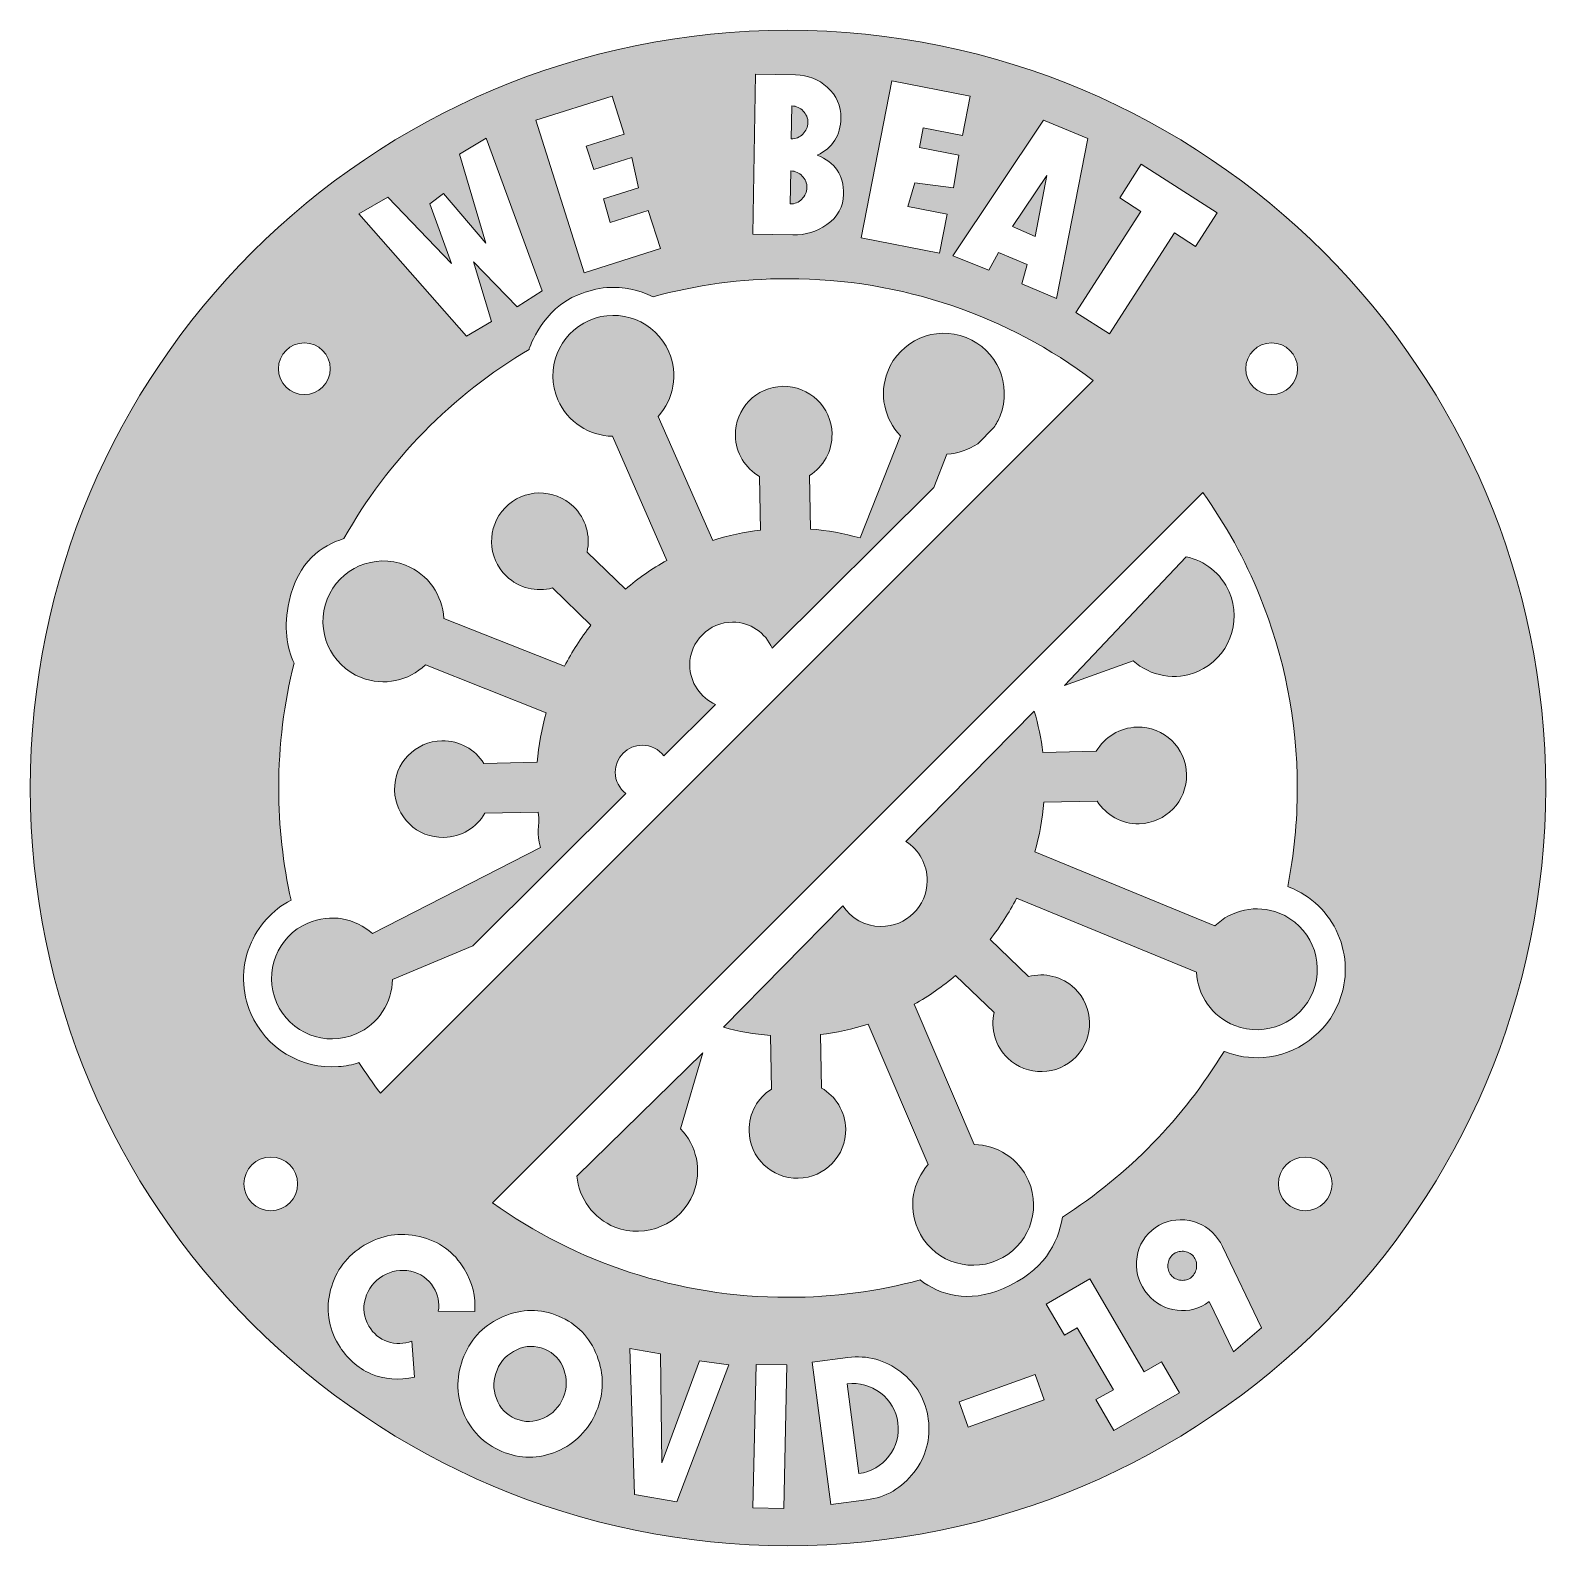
# Model space of a CAD drawing. Header units: inches. Extents: x 0 to 600, y -600 to 0.
import ezdxf

# ---------------------------------------------------------------- set-up
doc = ezdxf.new("R2010")
doc.units = ezdxf.units.IN
doc.header["$MEASUREMENT"] = 0
doc.layers.add('Layer 1', color=7, linetype='Continuous')

# ---------------------------------------------------------------- blocks, each defined once
blk = doc.blocks.new('block 2')
at = {"layer": 'Layer 1', "lineweight": 0}
for points in [[(328.94, -82.21), (359.98, -88.28), (363.02, -72.75), (347.5, -69.72), (350.21, -60.33), (365.54, -62.33), (367.58, -49.44), (352.05, -46.41), (353.57, -38.62), (369.1, -41.66), (372.13, -26.13), (341.08, -20.07), (328.94, -82.21)], [(200.18, -35.64), (219.33, -95.99), (249.48, -86.42), (244.7, -71.35), (229.62, -76.13), (226.89, -66.67), (240.87, -62.33), (238.21, -50.33), (223.13, -55.12), (220.04, -45.93), (235.11, -41.15), (230.33, -26.07), (200.18, -35.64)], [(401.18, -35.59), (365.3, -89.27), (379.54, -95), (383.38, -88), (394.75, -92.67), (392.54, -100.33), (406.29, -106.2), (418.76, -42.85), (401.18, -35.59)], [(130.14, -72.71), (172.73, -121.04), (182.54, -115.25), (175.53, -91.73), (192.79, -109.5), (202.67, -103.21), (180.48, -42.73), (169.87, -49), (180.33, -84.28), (163.54, -64.67), (158.21, -68.67), (166.74, -92.38), (141.54, -66), (130.14, -72.71)], [(431.33, -66.35), (439.65, -71.68), (414.03, -111.67), (427.34, -120.2), (452.97, -80.21), (461.33, -85.56), (469.86, -72.25), (439.87, -53.03), (431.33, -66.35)], [(455.02, -539.48), (447.85, -527.24), (441.07, -531.1), (419.53, -494.32), (402.26, -504.43), (409.43, -516.68), (414.46, -513.73), (428.82, -538.27), (421.84, -542.18), (429.01, -554.43), (455.02, -539.48)], [(276.61, -528.44), (264.99, -526.75), (250.04, -567.16), (249.49, -523.99), (237.37, -521.86), (239.18, -579.77), (256.01, -582.59), (276.61, -528.44)], [(299.58, -528.44), (287.33, -528.23), (286.13, -585.03), (298.38, -585.24), (299.58, -528.44)], [(401.43, -542.26), (397.85, -532.23), (367.74, -542.98), (371.33, -553.01), (401.43, -542.26)]]:
    blk.add_lwpolyline(points, dxfattribs=at)
for points, knots in [([(600, -300), (600, -465.69), (465.69, -600), (300, -600), (134.31, -600), (0, -465.69), (0, -300), (0, -134.31), (134.31, 0), (300, 0), (465.69, 0), (600, -134.31), (600, -300)], [0, 0, 0, 0, 1, 1, 1, 2, 2, 2, 3, 3, 3, 4, 4, 4, 4]), ([(286.14, -80.74), (286.14, -80.74), (301.95, -81), (301.95, -81), (306.9, -81.08), (311.38, -79.73), (315.38, -76.95), (319.73, -73.83), (321.94, -69.85), (322.02, -64.99), (322.14, -57.36), (318.66, -52.18), (311.56, -49.47), (317.7, -46.51), (320.82, -41.59), (320.94, -34.73), (321.01, -29.97), (319.22, -25.9), (315.56, -22.53), (312.06, -19.38), (307.86, -17.77), (302.98, -17.69), (302.98, -17.69), (287.16, -17.43), (287.16, -17.43), (287.16, -17.43), (286.14, -80.74), (286.14, -80.74)], [0, 0, 0, 0, 1, 1, 1, 2, 2, 2, 3, 3, 3, 4, 4, 4, 5, 5, 5, 6, 6, 6, 7, 7, 7, 8, 8, 8, 9, 9, 9, 9]), ([(87.35, -389.35), (93.27, -402.97), (107.19, -411.4), (122, -410.32), (124.77, -410.12), (127.49, -409.57), (130.13, -408.72), (132.81, -412.89), (135.64, -416.93), (138.6, -420.88), (138.6, -420.88), (420.89, -138.59), (420.89, -138.59), (387.21, -113.32), (345.35, -98.34), (300, -98.34), (281.49, -98.34), (263.57, -100.85), (246.55, -105.52), (241.03, -102.75), (234.76, -101.41), (228.32, -101.88), (224.39, -102.17), (220.61, -103.22), (216.92, -104.69), (202.81, -110.33), (197.72, -125.53), (197.47, -126.33), (166.94, -144.4), (141.58, -170.28), (124.16, -201.24), (115.39, -204.09), (106.11, -209.96), (102.44, -226.2), (100.24, -235.97), (101.48, -244.69), (104.45, -250.61), (100.47, -266.41), (98.34, -282.96), (98.34, -300), (98.34, -315.26), (100.05, -330.11), (103.26, -344.4), (95.79, -348.29), (90.03, -354.65), (86.9, -362.56), (83.47, -371.26), (83.63, -380.77), (87.35, -389.35)], [0, 0, 0, 0, 1, 1, 1, 2, 2, 2, 3, 3, 3, 4, 4, 4, 5, 5, 5, 6, 6, 6, 7, 7, 7, 8, 8, 8, 9, 9, 9, 10, 10, 10, 11, 11, 11, 12, 12, 12, 13, 13, 13, 14, 14, 14, 15, 15, 15, 16, 16, 16, 16]), ([(98.25, -134), (98.25, -139.66), (102.84, -144.25), (108.5, -144.25), (114.16, -144.25), (118.75, -139.66), (118.75, -134), (118.75, -128.34), (114.16, -123.75), (108.5, -123.75), (102.84, -123.75), (98.25, -128.34), (98.25, -134)], [0, 0, 0, 0, 1, 1, 1, 2, 2, 2, 3, 3, 3, 4, 4, 4, 4]), ([(481.25, -134), (481.25, -139.66), (485.84, -144.25), (491.5, -144.25), (497.16, -144.25), (501.75, -139.66), (501.75, -134), (501.75, -128.34), (497.16, -123.75), (491.5, -123.75), (485.84, -123.75), (481.25, -128.34), (481.25, -134)], [0, 0, 0, 0, 1, 1, 1, 2, 2, 2, 3, 3, 3, 4, 4, 4, 4]), ([(518.2, -384.63), (521.63, -375.93), (521.47, -366.42), (517.75, -357.85), (514.03, -349.27), (507.19, -342.66), (498.49, -339.23), (498.29, -339.15), (498.08, -339.08), (497.87, -339), (500.35, -326.38), (501.66, -313.35), (501.66, -300), (501.66, -273.14), (496.39, -247.52), (486.86, -224.09), (480.95, -209.54), (473.34, -195.72), (464.21, -182.94), (464.21, -182.94), (182.95, -464.2), (182.95, -464.2), (215.96, -487.77), (256.35, -501.66), (300, -501.66), (318.08, -501.66), (335.6, -499.26), (352.28, -494.8), (360.2, -500.74), (371.15, -504.18), (385.28, -498.15), (401.12, -491.4), (407.06, -480.4), (408.63, -469.93), (434.66, -453.25), (456.61, -430.75), (472.64, -404.27), (472.69, -404.29), (472.74, -404.32), (472.8, -404.34), (477.73, -406.28), (482.9, -407.08), (488.17, -406.7), (501.5, -405.72), (513.29, -397.06), (518.2, -384.63)], [0, 0, 0, 0, 1, 1, 1, 2, 2, 2, 3, 3, 3, 4, 4, 4, 5, 5, 5, 6, 6, 6, 7, 7, 7, 8, 8, 8, 9, 9, 9, 10, 10, 10, 11, 11, 11, 12, 12, 12, 13, 13, 13, 14, 14, 14, 15, 15, 15, 15]), ([(105.83, -456.75), (105.83, -450.88), (101.07, -446.13), (95.2, -446.13), (89.33, -446.13), (84.58, -450.88), (84.58, -456.75), (84.58, -462.62), (89.33, -467.38), (95.2, -467.38), (101.07, -467.38), (105.83, -462.62), (105.83, -456.75)], [0, 0, 0, 0, 1, 1, 1, 2, 2, 2, 3, 3, 3, 4, 4, 4, 4]), ([(515.42, -456.75), (515.42, -450.88), (510.67, -446.13), (504.8, -446.13), (498.93, -446.13), (494.17, -450.88), (494.17, -456.75), (494.17, -462.62), (498.93, -467.38), (504.8, -467.38), (510.67, -467.38), (515.42, -462.62), (515.42, -456.75)], [0, 0, 0, 0, 1, 1, 1, 2, 2, 2, 3, 3, 3, 4, 4, 4, 4]), ([(487.48, -513.74), (487.48, -513.74), (472.09, -481.54), (472.09, -481.54), (471.36, -480.05), (470.43, -478.64), (469.29, -477.31), (466.1, -473.58), (462.03, -471.49), (457.09, -471.04), (452.14, -470.6), (447.82, -471.97), (444.1, -475.14), (440.33, -478.37), (438.31, -482.47), (438.04, -487.45), (437.72, -492.37), (439.18, -496.72), (442.42, -500.52), (445.53, -504.14), (449.4, -506.23), (454.04, -506.79), (458.66, -507.33), (462.92, -506.19), (466.82, -503.36), (466.82, -503.36), (476.37, -523.23), (476.37, -523.23), (476.37, -523.23), (487.48, -513.74), (487.48, -513.74)], [0, 0, 0, 0, 1, 1, 1, 2, 2, 2, 3, 3, 3, 4, 4, 4, 5, 5, 5, 6, 6, 6, 7, 7, 7, 8, 8, 8, 9, 9, 9, 10, 10, 10, 10]), ([(161.55, -507.13), (161.55, -507.13), (175.97, -507.31), (175.97, -507.31), (176.47, -501.51), (175.09, -495.88), (171.82, -490.44), (167.75, -483.66), (161.83, -479.38), (154.06, -477.6), (146.34, -475.79), (139.07, -476.94), (132.24, -481.04), (125.39, -485.15), (120.95, -491.04), (118.91, -498.7), (116.9, -506.35), (117.93, -513.56), (122, -520.34), (125.26, -525.76), (129.53, -529.62), (134.82, -531.92), (140.11, -534.21), (145.89, -534.67), (152.16, -533.3), (152.16, -533.3), (151.07, -518.96), (151.07, -518.96), (147.84, -520.15), (144.65, -520.22), (141.49, -519.17), (138.32, -518.1), (135.85, -516.07), (134.06, -513.1), (131.99, -509.65), (131.52, -505.98), (132.65, -502.1), (133.8, -498.24), (136.1, -495.28), (139.55, -493.21), (142.97, -491.15), (146.66, -490.52), (150.6, -491.33), (154.56, -492.15), (157.58, -494.29), (159.65, -497.74), (161.43, -500.71), (162.07, -503.85), (161.55, -507.13)], [0, 0, 0, 0, 1, 1, 1, 2, 2, 2, 3, 3, 3, 4, 4, 4, 5, 5, 5, 6, 6, 6, 7, 7, 7, 8, 8, 8, 9, 9, 9, 10, 10, 10, 11, 11, 11, 12, 12, 12, 13, 13, 13, 14, 14, 14, 15, 15, 15, 16, 16, 16, 16]), ([(224.38, -524.84), (221.54, -517.42), (216.47, -512.18), (209.18, -509.12), (201.88, -506.06), (194.58, -506.11), (187.27, -509.27), (179.98, -512.38), (174.79, -517.6), (171.71, -524.95), (168.62, -532.31), (168.52, -539.69), (171.41, -547.07), (174.31, -554.43), (179.41, -559.63), (186.7, -562.69), (193.99, -565.75), (201.26, -565.74), (208.52, -562.64), (215.81, -559.53), (221, -554.3), (224.1, -546.93), (227.18, -539.58), (227.27, -532.22), (224.38, -524.84)], [0, 0, 0, 0, 1, 1, 1, 2, 2, 2, 3, 3, 3, 4, 4, 4, 5, 5, 5, 6, 6, 6, 7, 7, 7, 8, 8, 8, 8]), ([(355.55, -549.96), (354.53, -542.23), (350.9, -535.98), (344.64, -531.2), (338.42, -526.39), (331.42, -524.5), (323.66, -525.52), (323.66, -525.52), (309.59, -527.37), (309.59, -527.37), (309.59, -527.37), (316.99, -583.7), (316.99, -583.7), (316.99, -583.7), (331.07, -581.85), (331.07, -581.85), (338.82, -580.83), (345.09, -577.21), (349.87, -570.98), (354.67, -564.72), (356.57, -557.72), (355.55, -549.96)], [0, 0, 0, 0, 1, 1, 1, 2, 2, 2, 3, 3, 3, 4, 4, 4, 5, 5, 5, 6, 6, 6, 7, 7, 7, 7])]:
    blk.add_open_spline(points, degree=3, knots=knots, dxfattribs=at)

msp = doc.modelspace()

# ---------------------------------------------------------------- hatches: boundary and pattern name
at = {"layer": 'Layer 1', "true_color": 0xd52526}
h = msp.add_hatch(color=242, dxfattribs=at)
h.dxf.hatch_style = 2
edge = h.paths.add_edge_path()
edge.add_spline(control_points=[(303.4, -68.27), (302.6, -68.61), (301.77, -68.77), (300.91, -68.76), (300.91, -68.76), (301.12, -55.67), (301.12, -55.67), (301.99, -55.69), (302.81, -55.88), (303.6, -56.25), (304.38, -56.62), (305.06, -57.1), (305.64, -57.7), (306.22, -58.3), (306.68, -58.99), (307.02, -59.79), (307.37, -60.59), (307.53, -61.42), (307.52, -62.28), (307.5, -63.15), (307.31, -63.98), (306.94, -64.76), (306.57, -65.55), (306.09, -66.24), (305.49, -66.84), (304.89, -67.45), (304.2, -67.92), (303.4, -68.27)], knot_values=[0, 0, 0, 0, 1, 1, 1, 2, 2, 2, 3, 3, 3, 4, 4, 4, 5, 5, 5, 6, 6, 6, 7, 7, 7, 8, 8, 8, 9, 9, 9, 9], degree=3, periodic=1)
edge = h.paths.add_edge_path()
edge.add_spline(control_points=[(305.88, -41.1), (306.47, -40.5), (306.96, -39.8), (307.33, -39.02), (307.69, -38.23), (307.89, -37.41), (307.9, -36.54), (307.92, -35.67), (307.75, -34.84), (307.41, -34.04), (307.06, -33.25), (306.6, -32.55), (306.03, -31.95), (305.45, -31.36), (304.77, -30.87), (303.98, -30.5), (303.2, -30.13), (302.37, -29.94), (301.5, -29.93), (301.5, -29.93), (301.29, -43.01), (301.29, -43.01), (302.16, -43.03), (302.99, -42.86), (303.79, -42.52), (304.58, -42.18), (305.28, -41.7), (305.88, -41.1)], knot_values=[0, 0, 0, 0, 1, 1, 1, 2, 2, 2, 3, 3, 3, 4, 4, 4, 5, 5, 5, 6, 6, 6, 7, 7, 7, 8, 8, 8, 9, 9, 9, 9], degree=3, periodic=1)
h.paths.add_polyline_path([(402.43, -57.48), (388.87, -77.67), (397.87, -81.67)])
edge = h.paths.add_edge_path()
edge.add_spline(control_points=[(460.5, -485.38), (460, -484.79), (459.4, -484.34), (458.7, -484.01), (458, -483.68), (457.29, -483.49), (456.55, -483.43), (455.82, -483.38), (455.08, -483.46), (454.34, -483.67), (453.6, -483.89), (452.94, -484.25), (452.35, -484.75), (451.77, -485.25), (451.31, -485.85), (450.98, -486.54), (450.66, -487.24), (450.46, -487.96), (450.38, -488.71), (450.31, -489.46), (450.38, -490.21), (450.59, -490.95), (450.81, -491.69), (451.17, -492.35), (451.67, -492.94), (452.17, -493.52), (452.77, -493.98), (453.46, -494.3), (454.16, -494.63), (454.88, -494.83), (455.63, -494.91), (456.38, -494.98), (457.12, -494.92), (457.84, -494.72), (458.57, -494.52), (459.22, -494.17), (459.8, -493.67), (460.35, -493.19), (460.8, -492.6), (461.15, -491.89), (461.49, -491.18), (461.7, -490.44), (461.76, -489.67), (461.82, -488.9), (461.75, -488.15), (461.55, -487.39), (461.35, -486.64), (461, -485.97), (460.5, -485.38)], knot_values=[0, 0, 0, 0, 1, 1, 1, 2, 2, 2, 3, 3, 3, 4, 4, 4, 5, 5, 5, 6, 6, 6, 7, 7, 7, 8, 8, 8, 9, 9, 9, 10, 10, 10, 11, 11, 11, 12, 12, 12, 13, 13, 13, 14, 14, 14, 15, 15, 15, 16, 16, 16, 16], degree=3, periodic=1)
edge = h.paths.add_edge_path()
edge.add_spline(control_points=[(600, -300), (600, -465.69), (465.69, -600), (300, -600), (134.31, -600), (0, -465.69), (0, -300), (0, -134.31), (134.31, 0), (300, 0), (465.69, 0), (600, -134.31), (600, -300)], knot_values=[0, 0, 0, 0, 1, 1, 1, 2, 2, 2, 3, 3, 3, 4, 4, 4, 4], degree=3, periodic=1)
edge = h.paths.add_edge_path()
edge.add_spline(control_points=[(481.25, -134), (481.25, -139.66), (485.84, -144.25), (491.5, -144.25), (497.16, -144.25), (501.75, -139.66), (501.75, -134), (501.75, -128.34), (497.16, -123.75), (491.5, -123.75), (485.84, -123.75), (481.25, -128.34), (481.25, -134)], knot_values=[0, 0, 0, 0, 1, 1, 1, 2, 2, 2, 3, 3, 3, 4, 4, 4, 4], degree=3, periodic=1)
h.paths.add_polyline_path([(431.33, -66.35), (439.65, -71.68), (414.03, -111.67), (427.34, -120.2), (452.97, -80.21), (461.33, -85.56), (469.86, -72.25), (439.87, -53.03)])
h.paths.add_polyline_path([(401.18, -35.59), (365.3, -89.27), (379.54, -95), (383.38, -88), (394.75, -92.67), (392.54, -100.33), (406.29, -106.2), (418.76, -42.85)])
h.paths.add_polyline_path([(328.94, -82.21), (359.98, -88.28), (363.02, -72.75), (347.5, -69.72), (350.21, -60.33), (365.54, -62.33), (367.58, -49.44), (352.05, -46.41), (353.57, -38.62), (369.1, -41.66), (372.13, -26.13), (341.08, -20.07)])
edge = h.paths.add_edge_path()
edge.add_spline(control_points=[(286.14, -80.74), (286.14, -80.74), (301.95, -81), (301.95, -81), (306.9, -81.08), (311.38, -79.73), (315.38, -76.95), (319.73, -73.83), (321.94, -69.85), (322.02, -64.99), (322.14, -57.36), (318.66, -52.18), (311.56, -49.47), (317.7, -46.51), (320.82, -41.59), (320.94, -34.73), (321.01, -29.97), (319.22, -25.9), (315.56, -22.53), (312.06, -19.38), (307.86, -17.77), (302.98, -17.69), (302.98, -17.69), (287.16, -17.43), (287.16, -17.43), (287.16, -17.43), (286.14, -80.74), (286.14, -80.74)], knot_values=[0, 0, 0, 0, 1, 1, 1, 2, 2, 2, 3, 3, 3, 4, 4, 4, 5, 5, 5, 6, 6, 6, 7, 7, 7, 8, 8, 8, 9, 9, 9, 9], degree=3, periodic=1)
h.paths.add_polyline_path([(200.18, -35.64), (219.33, -95.99), (249.48, -86.42), (244.7, -71.35), (229.62, -76.13), (226.89, -66.67), (240.87, -62.33), (238.21, -50.33), (223.13, -55.12), (220.04, -45.93), (235.11, -41.15), (230.33, -26.07)])
h.paths.add_polyline_path([(130.14, -72.71), (172.73, -121.04), (182.54, -115.25), (175.53, -91.73), (192.79, -109.5), (202.67, -103.21), (180.48, -42.73), (169.87, -49), (180.33, -84.28), (163.54, -64.67), (158.21, -68.67), (166.74, -92.38), (141.54, -66)])
edge = h.paths.add_edge_path()
edge.add_spline(control_points=[(98.25, -134), (98.25, -139.66), (102.84, -144.25), (108.5, -144.25), (114.16, -144.25), (118.75, -139.66), (118.75, -134), (118.75, -128.34), (114.16, -123.75), (108.5, -123.75), (102.84, -123.75), (98.25, -128.34), (98.25, -134)], knot_values=[0, 0, 0, 0, 1, 1, 1, 2, 2, 2, 3, 3, 3, 4, 4, 4, 4], degree=3, periodic=1)
edge = h.paths.add_edge_path()
edge.add_spline(control_points=[(87.35, -389.35), (93.27, -402.97), (107.19, -411.4), (122, -410.32), (124.77, -410.12), (127.49, -409.57), (130.13, -408.72), (132.81, -412.89), (135.64, -416.93), (138.6, -420.88), (138.6, -420.88), (420.89, -138.59), (420.89, -138.59), (387.21, -113.32), (345.35, -98.34), (300, -98.34), (281.49, -98.34), (263.57, -100.85), (246.55, -105.52), (241.03, -102.75), (234.76, -101.41), (228.32, -101.88), (224.39, -102.17), (220.61, -103.22), (216.92, -104.69), (202.81, -110.33), (197.72, -125.53), (197.47, -126.33), (166.94, -144.4), (141.58, -170.28), (124.16, -201.24), (115.39, -204.09), (106.11, -209.96), (102.44, -226.2), (100.24, -235.97), (101.48, -244.69), (104.45, -250.61), (100.47, -266.41), (98.34, -282.96), (98.34, -300), (98.34, -315.26), (100.05, -330.11), (103.26, -344.4), (95.79, -348.29), (90.03, -354.65), (86.9, -362.56), (83.47, -371.26), (83.63, -380.77), (87.35, -389.35)], knot_values=[0, 0, 0, 0, 1, 1, 1, 2, 2, 2, 3, 3, 3, 4, 4, 4, 5, 5, 5, 6, 6, 6, 7, 7, 7, 8, 8, 8, 9, 9, 9, 10, 10, 10, 11, 11, 11, 12, 12, 12, 13, 13, 13, 14, 14, 14, 15, 15, 15, 16, 16, 16, 16], degree=3, periodic=1)
edge = h.paths.add_edge_path()
edge.add_spline(control_points=[(105.83, -456.75), (105.83, -450.88), (101.07, -446.13), (95.2, -446.13), (89.33, -446.13), (84.58, -450.88), (84.58, -456.75), (84.58, -462.62), (89.33, -467.38), (95.2, -467.38), (101.07, -467.38), (105.83, -462.62), (105.83, -456.75)], knot_values=[0, 0, 0, 0, 1, 1, 1, 2, 2, 2, 3, 3, 3, 4, 4, 4, 4], degree=3, periodic=1)
edge = h.paths.add_edge_path()
edge.add_spline(control_points=[(161.55, -507.13), (161.55, -507.13), (175.97, -507.31), (175.97, -507.31), (176.47, -501.51), (175.09, -495.88), (171.82, -490.44), (167.75, -483.66), (161.83, -479.38), (154.06, -477.6), (146.34, -475.79), (139.07, -476.94), (132.24, -481.04), (125.39, -485.15), (120.95, -491.04), (118.91, -498.7), (116.9, -506.35), (117.93, -513.56), (122, -520.34), (125.26, -525.76), (129.53, -529.62), (134.82, -531.92), (140.11, -534.21), (145.89, -534.67), (152.16, -533.3), (152.16, -533.3), (151.07, -518.96), (151.07, -518.96), (147.84, -520.15), (144.65, -520.22), (141.49, -519.17), (138.32, -518.1), (135.85, -516.07), (134.06, -513.1), (131.99, -509.65), (131.52, -505.98), (132.65, -502.1), (133.8, -498.24), (136.1, -495.28), (139.55, -493.21), (142.97, -491.15), (146.66, -490.52), (150.6, -491.33), (154.56, -492.15), (157.58, -494.29), (159.65, -497.74), (161.43, -500.71), (162.07, -503.85), (161.55, -507.13)], knot_values=[0, 0, 0, 0, 1, 1, 1, 2, 2, 2, 3, 3, 3, 4, 4, 4, 5, 5, 5, 6, 6, 6, 7, 7, 7, 8, 8, 8, 9, 9, 9, 10, 10, 10, 11, 11, 11, 12, 12, 12, 13, 13, 13, 14, 14, 14, 15, 15, 15, 16, 16, 16, 16], degree=3, periodic=1)
edge = h.paths.add_edge_path()
edge.add_spline(control_points=[(224.38, -524.84), (221.54, -517.42), (216.47, -512.18), (209.18, -509.12), (201.88, -506.06), (194.58, -506.11), (187.27, -509.27), (179.98, -512.38), (174.79, -517.6), (171.71, -524.95), (168.62, -532.31), (168.52, -539.69), (171.41, -547.07), (174.31, -554.43), (179.41, -559.63), (186.7, -562.69), (193.99, -565.75), (201.26, -565.74), (208.52, -562.64), (215.81, -559.53), (221, -554.3), (224.1, -546.93), (227.18, -539.58), (227.27, -532.22), (224.38, -524.84)], knot_values=[0, 0, 0, 0, 1, 1, 1, 2, 2, 2, 3, 3, 3, 4, 4, 4, 5, 5, 5, 6, 6, 6, 7, 7, 7, 8, 8, 8, 8], degree=3, periodic=1)
h.paths.add_polyline_path([(276.61, -528.44), (264.99, -526.75), (250.04, -567.16), (249.49, -523.99), (237.37, -521.86), (239.18, -579.77), (256.01, -582.59)])
h.paths.add_polyline_path([(299.58, -528.44), (287.33, -528.23), (286.13, -585.03), (298.38, -585.24)])
edge = h.paths.add_edge_path()
edge.add_spline(control_points=[(355.55, -549.96), (354.53, -542.23), (350.9, -535.98), (344.64, -531.2), (338.42, -526.39), (331.42, -524.5), (323.66, -525.52), (323.66, -525.52), (309.59, -527.37), (309.59, -527.37), (309.59, -527.37), (316.99, -583.7), (316.99, -583.7), (316.99, -583.7), (331.07, -581.85), (331.07, -581.85), (338.82, -580.83), (345.09, -577.21), (349.87, -570.98), (354.67, -564.72), (356.57, -557.72), (355.55, -549.96)], knot_values=[0, 0, 0, 0, 1, 1, 1, 2, 2, 2, 3, 3, 3, 4, 4, 4, 5, 5, 5, 6, 6, 6, 7, 7, 7, 7], degree=3, periodic=1)
h.paths.add_polyline_path([(401.43, -542.26), (397.85, -532.23), (367.74, -542.98), (371.33, -553.01)])
h.paths.add_polyline_path([(455.02, -539.48), (447.85, -527.24), (441.07, -531.1), (419.53, -494.32), (402.26, -504.43), (409.43, -516.68), (414.46, -513.73), (428.82, -538.27), (421.84, -542.18), (429.01, -554.43)])
edge = h.paths.add_edge_path()
edge.add_spline(control_points=[(487.48, -513.74), (487.48, -513.74), (472.09, -481.54), (472.09, -481.54), (471.36, -480.05), (470.43, -478.64), (469.29, -477.31), (466.1, -473.58), (462.03, -471.49), (457.09, -471.04), (452.14, -470.6), (447.82, -471.97), (444.1, -475.14), (440.33, -478.37), (438.31, -482.47), (438.04, -487.45), (437.72, -492.37), (439.18, -496.72), (442.42, -500.52), (445.53, -504.14), (449.4, -506.23), (454.04, -506.79), (458.66, -507.33), (462.92, -506.19), (466.82, -503.36), (466.82, -503.36), (476.37, -523.23), (476.37, -523.23), (476.37, -523.23), (487.48, -513.74), (487.48, -513.74)], knot_values=[0, 0, 0, 0, 1, 1, 1, 2, 2, 2, 3, 3, 3, 4, 4, 4, 5, 5, 5, 6, 6, 6, 7, 7, 7, 8, 8, 8, 9, 9, 9, 10, 10, 10, 10], degree=3, periodic=1)
edge = h.paths.add_edge_path()
edge.add_spline(control_points=[(515.42, -456.75), (515.42, -450.88), (510.67, -446.13), (504.8, -446.13), (498.93, -446.13), (494.17, -450.88), (494.17, -456.75), (494.17, -462.62), (498.93, -467.38), (504.8, -467.38), (510.67, -467.38), (515.42, -462.62), (515.42, -456.75)], knot_values=[0, 0, 0, 0, 1, 1, 1, 2, 2, 2, 3, 3, 3, 4, 4, 4, 4], degree=3, periodic=1)
edge = h.paths.add_edge_path()
edge.add_spline(control_points=[(518.2, -384.63), (521.63, -375.93), (521.47, -366.42), (517.75, -357.85), (514.03, -349.27), (507.19, -342.66), (498.49, -339.23), (498.29, -339.15), (498.08, -339.08), (497.87, -339), (500.35, -326.38), (501.66, -313.35), (501.66, -300), (501.66, -273.14), (496.39, -247.52), (486.86, -224.09), (480.95, -209.54), (473.34, -195.72), (464.21, -182.94), (464.21, -182.94), (182.95, -464.2), (182.95, -464.2), (215.96, -487.77), (256.35, -501.66), (300, -501.66), (318.08, -501.66), (335.6, -499.26), (352.28, -494.8), (360.2, -500.74), (371.15, -504.18), (385.28, -498.15), (401.12, -491.4), (407.06, -480.4), (408.63, -469.93), (434.66, -453.25), (456.61, -430.75), (472.64, -404.27), (472.69, -404.29), (472.74, -404.32), (472.8, -404.34), (477.73, -406.28), (482.9, -407.08), (488.17, -406.7), (501.5, -405.72), (513.29, -397.06), (518.2, -384.63)], knot_values=[0, 0, 0, 0, 1, 1, 1, 2, 2, 2, 3, 3, 3, 4, 4, 4, 5, 5, 5, 6, 6, 6, 7, 7, 7, 8, 8, 8, 9, 9, 9, 10, 10, 10, 11, 11, 11, 12, 12, 12, 13, 13, 13, 14, 14, 14, 15, 15, 15, 15], degree=3, periodic=1)
edge = h.paths.add_edge_path()
edge.add_spline(control_points=[(336.65, -539.54), (332.72, -536.53), (328.31, -535.33), (323.42, -535.93), (323.42, -535.93), (328.09, -571.47), (328.09, -571.47), (332.98, -570.79), (336.92, -568.49), (339.94, -564.56), (342.95, -560.68), (344.14, -556.27), (343.49, -551.34), (342.85, -546.45), (340.57, -542.52), (336.65, -539.54)], knot_values=[0, 0, 0, 0, 1, 1, 1, 2, 2, 2, 3, 3, 3, 4, 4, 4, 5, 5, 5, 5], degree=3, periodic=1)
edge = h.paths.add_edge_path()
edge.add_spline(control_points=[(203.69, -522.2), (200, -520.66), (196.32, -520.72), (192.64, -522.4), (188.96, -524.07), (186.34, -526.75), (184.8, -530.44), (183.23, -534.17), (183.14, -537.93), (184.54, -541.7), (185.92, -545.5), (188.46, -548.18), (192.14, -549.72), (195.8, -551.26), (199.47, -551.19), (203.15, -549.51), (206.82, -547.86), (209.44, -545.17), (211.01, -541.44), (212.55, -537.75), (212.63, -534.01), (211.25, -530.21), (209.87, -526.41), (207.34, -523.74), (203.69, -522.2)], knot_values=[0, 0, 0, 0, 1, 1, 1, 2, 2, 2, 3, 3, 3, 4, 4, 4, 5, 5, 5, 6, 6, 6, 7, 7, 7, 8, 8, 8, 8], degree=3, periodic=1)
at = {"layer": 'Layer 1', "true_color": 0x61c3b1}
h = msp.add_hatch(color=123, dxfattribs=at)
h.dxf.hatch_style = 2
edge = h.paths.add_edge_path()
edge.add_spline(control_points=[(474.69, -222.35), (479.95, -234.47), (474.39, -248.56), (462.27, -253.83), (453.38, -257.69), (443.44, -255.72), (436.69, -249.62), (436.69, -249.62), (409.45, -259.41), (409.45, -259.41), (409.45, -259.41), (457.66, -208.46), (457.66, -208.46), (464.98, -210.01), (471.48, -214.96), (474.69, -222.35)], knot_values=[0, 0, 0, 0, 1, 1, 1, 2, 2, 2, 3, 3, 3, 4, 4, 4, 5, 5, 5, 5], degree=3, periodic=1)
edge = h.paths.add_edge_path()
edge.add_spline(control_points=[(143.38, -375.8), (143.38, -375.8), (175.21, -362.5), (175.21, -362.5), (175.21, -362.5), (235.82, -302.23), (235.82, -302.23), (233.25, -300.27), (231.59, -297.2), (231.59, -293.73), (231.59, -287.82), (236.38, -283.03), (242.3, -283.03), (245.79, -283.03), (248.88, -284.71), (250.83, -287.29), (250.83, -287.29), (271.36, -266.88), (271.36, -266.88), (265.34, -264.27), (261.11, -258.28), (261.11, -251.29), (261.11, -241.92), (268.71, -234.32), (278.09, -234.32), (285.11, -234.32), (291.13, -238.58), (293.71, -244.65), (293.71, -244.65), (357.69, -181.02), (357.69, -181.02), (357.69, -181.02), (362.92, -167.77), (362.92, -167.77), (367.3, -167.55), (371.53, -166.11), (375.13, -163.68), (375.13, -163.68), (381.52, -157.32), (381.52, -157.32), (382.49, -155.89), (383.32, -154.33), (383.98, -152.66), (388.84, -140.36), (382.8, -126.47), (370.51, -121.62), (358.22, -116.76), (344.32, -122.8), (339.47, -135.09), (335.91, -144.1), (338.21, -153.97), (344.54, -160.51), (344.54, -160.51), (328.55, -201.01), (328.55, -201.01), (322.17, -199.19), (315.59, -198), (308.92, -197.47), (308.92, -197.47), (308.5, -176.29), (308.5, -176.29), (313.98, -172.83), (317.57, -166.67), (317.44, -159.72), (317.23, -149.15), (308.49, -140.75), (297.92, -140.96), (287.35, -141.17), (278.95, -149.9), (279.16, -160.47), (279.3, -167.43), (283.13, -173.44), (288.74, -176.68), (288.74, -176.68), (289.16, -197.85), (289.16, -197.85), (282.81, -198.6), (276.48, -199.97), (270.22, -201.99), (270.22, -201.99), (248.6, -152.85), (248.6, -152.85), (254.7, -146.1), (256.67, -136.16), (252.81, -127.27), (247.55, -115.15), (233.46, -109.58), (221.34, -114.85), (209.21, -120.11), (203.65, -134.2), (208.91, -146.32), (212.77, -155.21), (221.37, -160.56), (230.47, -160.72), (230.47, -160.72), (252.09, -209.86), (252.09, -209.86), (246.17, -213.15), (240.69, -216.97), (235.69, -221.23), (235.69, -221.23), (220.43, -206.56), (220.43, -206.56), (221.86, -200.24), (220.04, -193.35), (215.03, -188.53), (207.41, -181.2), (195.29, -181.44), (187.96, -189.06), (180.63, -196.68), (180.87, -208.8), (188.49, -216.12), (193.51, -220.94), (200.47, -222.49), (206.73, -220.81), (206.73, -220.81), (221.99, -235.49), (221.99, -235.49), (217.98, -240.6), (214.48, -246.06), (211.54, -251.8), (211.54, -251.8), (163.7, -232.84), (163.7, -232.84), (163.24, -223.76), (157.59, -215.34), (148.58, -211.78), (136.29, -206.93), (122.39, -212.96), (117.54, -225.25), (112.69, -237.55), (118.72, -251.44), (131.01, -256.29), (140.03, -259.85), (149.9, -257.55), (156.44, -251.23), (156.44, -251.23), (204.28, -270.19), (204.28, -270.19), (202.46, -276.58), (201.27, -283.15), (200.73, -289.83), (200.73, -289.83), (179.56, -290.24), (179.56, -290.24), (176.1, -284.76), (169.94, -281.17), (162.99, -281.31), (152.42, -281.51), (144.01, -290.25), (144.22, -300.82), (144.43, -311.39), (153.17, -319.79), (163.74, -319.58), (170.69, -319.45), (176.71, -315.62), (179.95, -310.01), (179.95, -310.01), (201.11, -309.59), (201.11, -309.59), (201.87, -315.93), (200.05, -317.36), (202.07, -323.62), (202.07, -323.62), (135.51, -357.67), (135.51, -357.67), (128.76, -351.57), (118.82, -349.6), (109.93, -353.46), (97.81, -358.72), (92.25, -372.81), (97.51, -384.94), (102.77, -397.06), (116.86, -402.62), (128.99, -397.36), (137.87, -393.5), (143.23, -384.9), (143.38, -375.8)], knot_values=[0, 0, 0, 0, 1, 1, 1, 2, 2, 2, 3, 3, 3, 4, 4, 4, 5, 5, 5, 6, 6, 6, 7, 7, 7, 8, 8, 8, 9, 9, 9, 10, 10, 10, 11, 11, 11, 12, 12, 12, 13, 13, 13, 14, 14, 14, 15, 15, 15, 16, 16, 16, 17, 17, 17, 18, 18, 18, 19, 19, 19, 20, 20, 20, 21, 21, 21, 22, 22, 22, 23, 23, 23, 24, 24, 24, 25, 25, 25, 26, 26, 26, 27, 27, 27, 28, 28, 28, 29, 29, 29, 30, 30, 30, 31, 31, 31, 32, 32, 32, 33, 33, 33, 34, 34, 34, 35, 35, 35, 36, 36, 36, 37, 37, 37, 38, 38, 38, 39, 39, 39, 40, 40, 40, 41, 41, 41, 42, 42, 42, 43, 43, 43, 44, 44, 44, 45, 45, 45, 46, 46, 46, 47, 47, 47, 48, 48, 48, 49, 49, 49, 50, 50, 50, 51, 51, 51, 52, 52, 52, 53, 53, 53, 54, 54, 54, 55, 55, 55, 56, 56, 56, 57, 57, 57, 58, 58, 58, 59, 59, 59, 59], degree=3, periodic=1)
edge = h.paths.add_edge_path()
edge.add_spline(control_points=[(266.28, -404.8), (266.28, -404.8), (216.44, -453.64), (216.44, -453.64), (217.2, -462.4), (222.76, -470.42), (231.5, -473.86), (243.79, -478.71), (257.69, -472.68), (262.54, -460.39), (266.09, -451.37), (263.8, -441.5), (257.47, -434.96), (257.47, -434.96), (266.28, -404.8), (266.28, -404.8)], knot_values=[0, 0, 0, 0, 1, 1, 1, 2, 2, 2, 3, 3, 3, 4, 4, 4, 5, 5, 5, 5], degree=3, periodic=1)
edge = h.paths.add_edge_path()
edge.add_spline(control_points=[(494.43, -349.52), (485.42, -345.97), (475.55, -348.27), (469, -354.59), (469, -354.59), (397.73, -325.29), (397.73, -325.29), (399.55, -318.9), (400.75, -312.32), (401.28, -305.65), (401.28, -305.65), (422.45, -305.23), (422.45, -305.23), (425.91, -310.72), (432.07, -314.31), (439.03, -314.17), (449.59, -313.96), (458, -305.22), (457.79, -294.65), (457.58, -284.08), (448.84, -275.68), (438.27, -275.89), (431.32, -276.03), (425.31, -279.86), (422.06, -285.47), (422.06, -285.47), (400.89, -285.89), (400.89, -285.89), (400.24, -280.43), (399.11, -274.98), (397.53, -269.58), (397.53, -269.58), (346.72, -321.22), (346.72, -321.22), (351.83, -324.5), (355.19, -330.23), (355.14, -336.74), (355.05, -346.83), (346.8, -354.93), (336.71, -354.84), (330.42, -354.79), (324.91, -351.56), (321.66, -346.69), (321.66, -346.69), (274.42, -394.71), (274.42, -394.71), (280.5, -396.39), (286.75, -397.51), (293.09, -398.01), (293.09, -398.01), (293.51, -419.19), (293.51, -419.19), (288.03, -422.64), (284.44, -428.8), (284.57, -435.76), (284.78, -446.33), (293.52, -454.73), (304.09, -454.52), (314.66, -454.31), (323.06, -445.58), (322.85, -435.01), (322.71, -428.05), (318.88, -422.04), (313.27, -418.8), (313.27, -418.8), (312.85, -397.63), (312.85, -397.63), (319.2, -396.87), (325.53, -395.51), (331.79, -393.49), (331.79, -393.49), (355.56, -449.01), (355.56, -449.01), (349.46, -455.76), (347.49, -465.7), (351.35, -474.59), (356.61, -486.71), (370.7, -492.27), (382.82, -487.01), (394.95, -481.75), (400.51, -467.66), (395.25, -455.54), (391.39, -446.65), (382.78, -441.29), (373.69, -441.14), (373.69, -441.14), (349.92, -385.62), (349.92, -385.62), (355.84, -382.33), (361.32, -378.51), (366.32, -374.24), (366.32, -374.24), (381.58, -388.92), (381.58, -388.92), (380.15, -395.24), (381.97, -402.13), (386.98, -406.95), (394.6, -414.28), (406.72, -414.04), (414.05, -406.42), (421.37, -398.8), (421.14, -386.68), (413.51, -379.35), (408.5, -374.53), (401.54, -372.99), (395.28, -374.67), (395.28, -374.67), (380.02, -359.99), (380.02, -359.99), (384.03, -354.88), (387.53, -349.41), (390.47, -343.67), (390.47, -343.67), (461.75, -372.98), (461.75, -372.98), (462.21, -382.06), (467.85, -390.48), (476.86, -394.04), (489.15, -398.89), (503.05, -392.86), (507.9, -380.57), (512.75, -368.27), (506.72, -354.38), (494.43, -349.52)], knot_values=[0, 0, 0, 0, 1, 1, 1, 2, 2, 2, 3, 3, 3, 4, 4, 4, 5, 5, 5, 6, 6, 6, 7, 7, 7, 8, 8, 8, 9, 9, 9, 10, 10, 10, 11, 11, 11, 12, 12, 12, 13, 13, 13, 14, 14, 14, 15, 15, 15, 16, 16, 16, 17, 17, 17, 18, 18, 18, 19, 19, 19, 20, 20, 20, 21, 21, 21, 22, 22, 22, 23, 23, 23, 24, 24, 24, 25, 25, 25, 26, 26, 26, 27, 27, 27, 28, 28, 28, 29, 29, 29, 30, 30, 30, 31, 31, 31, 32, 32, 32, 33, 33, 33, 34, 34, 34, 35, 35, 35, 36, 36, 36, 37, 37, 37, 38, 38, 38, 39, 39, 39, 40, 40, 40, 41, 41, 41, 41], degree=3, periodic=1)

# ---------------------------------------------------------------- linework, layer by layer
at = {"layer": 'Layer 1', "lineweight": 0}
msp.add_lwpolyline([(402.43, -57.48), (388.87, -77.67), (397.87, -81.67), (402.43, -57.48)], dxfattribs=at)
for points, knots in [([(305.88, -41.1), (306.47, -40.5), (306.96, -39.8), (307.33, -39.02), (307.69, -38.23), (307.89, -37.41), (307.9, -36.54), (307.92, -35.67), (307.75, -34.84), (307.41, -34.04), (307.06, -33.25), (306.6, -32.55), (306.03, -31.95), (305.45, -31.36), (304.77, -30.87), (303.98, -30.5), (303.2, -30.13), (302.37, -29.94), (301.5, -29.93), (301.5, -29.93), (301.29, -43.01), (301.29, -43.01), (302.16, -43.03), (302.99, -42.86), (303.79, -42.52), (304.58, -42.18), (305.28, -41.7), (305.88, -41.1)], [0, 0, 0, 0, 1, 1, 1, 2, 2, 2, 3, 3, 3, 4, 4, 4, 5, 5, 5, 6, 6, 6, 7, 7, 7, 8, 8, 8, 9, 9, 9, 9]), ([(303.4, -68.27), (302.6, -68.61), (301.77, -68.77), (300.91, -68.76), (300.91, -68.76), (301.12, -55.67), (301.12, -55.67), (301.99, -55.69), (302.81, -55.88), (303.6, -56.25), (304.38, -56.62), (305.06, -57.1), (305.64, -57.7), (306.22, -58.3), (306.68, -58.99), (307.02, -59.79), (307.37, -60.59), (307.53, -61.42), (307.52, -62.28), (307.5, -63.15), (307.31, -63.98), (306.94, -64.76), (306.57, -65.55), (306.09, -66.24), (305.49, -66.84), (304.89, -67.45), (304.2, -67.92), (303.4, -68.27)], [0, 0, 0, 0, 1, 1, 1, 2, 2, 2, 3, 3, 3, 4, 4, 4, 5, 5, 5, 6, 6, 6, 7, 7, 7, 8, 8, 8, 9, 9, 9, 9]), ([(143.38, -375.8), (143.38, -375.8), (175.21, -362.5), (175.21, -362.5), (175.21, -362.5), (235.82, -302.23), (235.82, -302.23), (233.25, -300.27), (231.59, -297.2), (231.59, -293.73), (231.59, -287.82), (236.38, -283.03), (242.3, -283.03), (245.79, -283.03), (248.88, -284.71), (250.83, -287.29), (250.83, -287.29), (271.36, -266.88), (271.36, -266.88), (265.34, -264.27), (261.11, -258.28), (261.11, -251.29), (261.11, -241.92), (268.71, -234.32), (278.09, -234.32), (285.11, -234.32), (291.13, -238.58), (293.71, -244.65), (293.71, -244.65), (357.69, -181.02), (357.69, -181.02), (357.69, -181.02), (362.92, -167.77), (362.92, -167.77), (367.3, -167.55), (371.53, -166.11), (375.13, -163.68), (375.13, -163.68), (381.52, -157.32), (381.52, -157.32), (382.49, -155.89), (383.32, -154.33), (383.98, -152.66), (388.84, -140.36), (382.8, -126.47), (370.51, -121.62), (358.22, -116.76), (344.32, -122.8), (339.47, -135.09), (335.91, -144.1), (338.21, -153.97), (344.54, -160.51), (344.54, -160.51), (328.55, -201.01), (328.55, -201.01), (322.17, -199.19), (315.59, -198), (308.92, -197.47), (308.92, -197.47), (308.5, -176.29), (308.5, -176.29), (313.98, -172.83), (317.57, -166.67), (317.44, -159.72), (317.23, -149.15), (308.49, -140.75), (297.92, -140.96), (287.35, -141.17), (278.95, -149.9), (279.16, -160.47), (279.3, -167.43), (283.13, -173.44), (288.74, -176.68), (288.74, -176.68), (289.16, -197.85), (289.16, -197.85), (282.81, -198.6), (276.48, -199.97), (270.22, -201.99), (270.22, -201.99), (248.6, -152.85), (248.6, -152.85), (254.7, -146.1), (256.67, -136.16), (252.81, -127.27), (247.55, -115.15), (233.46, -109.58), (221.34, -114.85), (209.21, -120.11), (203.65, -134.2), (208.91, -146.32), (212.77, -155.21), (221.37, -160.56), (230.47, -160.72), (230.47, -160.72), (252.09, -209.86), (252.09, -209.86), (246.17, -213.15), (240.69, -216.97), (235.69, -221.23), (235.69, -221.23), (220.43, -206.56), (220.43, -206.56), (221.86, -200.24), (220.04, -193.35), (215.03, -188.53), (207.41, -181.2), (195.29, -181.44), (187.96, -189.06), (180.63, -196.68), (180.87, -208.8), (188.49, -216.12), (193.51, -220.94), (200.47, -222.49), (206.73, -220.81), (206.73, -220.81), (221.99, -235.49), (221.99, -235.49), (217.98, -240.6), (214.48, -246.06), (211.54, -251.8), (211.54, -251.8), (163.7, -232.84), (163.7, -232.84), (163.24, -223.76), (157.59, -215.34), (148.58, -211.78), (136.29, -206.93), (122.39, -212.96), (117.54, -225.25), (112.69, -237.55), (118.72, -251.44), (131.01, -256.29), (140.03, -259.85), (149.9, -257.55), (156.44, -251.23), (156.44, -251.23), (204.28, -270.19), (204.28, -270.19), (202.46, -276.58), (201.27, -283.15), (200.73, -289.83), (200.73, -289.83), (179.56, -290.24), (179.56, -290.24), (176.1, -284.76), (169.94, -281.17), (162.99, -281.31), (152.42, -281.51), (144.01, -290.25), (144.22, -300.82), (144.43, -311.39), (153.17, -319.79), (163.74, -319.58), (170.69, -319.45), (176.71, -315.62), (179.95, -310.01), (179.95, -310.01), (201.11, -309.59), (201.11, -309.59), (201.87, -315.93), (200.05, -317.36), (202.07, -323.62), (202.07, -323.62), (135.51, -357.67), (135.51, -357.67), (128.76, -351.57), (118.82, -349.6), (109.93, -353.46), (97.81, -358.72), (92.25, -372.81), (97.51, -384.94), (102.77, -397.06), (116.86, -402.62), (128.99, -397.36), (137.87, -393.5), (143.23, -384.9), (143.38, -375.8)], [0, 0, 0, 0, 1, 1, 1, 2, 2, 2, 3, 3, 3, 4, 4, 4, 5, 5, 5, 6, 6, 6, 7, 7, 7, 8, 8, 8, 9, 9, 9, 10, 10, 10, 11, 11, 11, 12, 12, 12, 13, 13, 13, 14, 14, 14, 15, 15, 15, 16, 16, 16, 17, 17, 17, 18, 18, 18, 19, 19, 19, 20, 20, 20, 21, 21, 21, 22, 22, 22, 23, 23, 23, 24, 24, 24, 25, 25, 25, 26, 26, 26, 27, 27, 27, 28, 28, 28, 29, 29, 29, 30, 30, 30, 31, 31, 31, 32, 32, 32, 33, 33, 33, 34, 34, 34, 35, 35, 35, 36, 36, 36, 37, 37, 37, 38, 38, 38, 39, 39, 39, 40, 40, 40, 41, 41, 41, 42, 42, 42, 43, 43, 43, 44, 44, 44, 45, 45, 45, 46, 46, 46, 47, 47, 47, 48, 48, 48, 49, 49, 49, 50, 50, 50, 51, 51, 51, 52, 52, 52, 53, 53, 53, 54, 54, 54, 55, 55, 55, 56, 56, 56, 57, 57, 57, 58, 58, 58, 59, 59, 59, 59]), ([(474.69, -222.35), (479.95, -234.47), (474.39, -248.56), (462.27, -253.83), (453.38, -257.69), (443.44, -255.72), (436.69, -249.62), (436.69, -249.62), (409.45, -259.41), (409.45, -259.41), (409.45, -259.41), (457.66, -208.46), (457.66, -208.46), (464.98, -210.01), (471.48, -214.96), (474.69, -222.35)], [0, 0, 0, 0, 1, 1, 1, 2, 2, 2, 3, 3, 3, 4, 4, 4, 5, 5, 5, 5]), ([(494.43, -349.52), (485.42, -345.97), (475.55, -348.27), (469, -354.59), (469, -354.59), (397.73, -325.29), (397.73, -325.29), (399.55, -318.9), (400.75, -312.32), (401.28, -305.65), (401.28, -305.65), (422.45, -305.23), (422.45, -305.23), (425.91, -310.72), (432.07, -314.31), (439.03, -314.17), (449.59, -313.96), (458, -305.22), (457.79, -294.65), (457.58, -284.08), (448.84, -275.68), (438.27, -275.89), (431.32, -276.03), (425.31, -279.86), (422.06, -285.47), (422.06, -285.47), (400.89, -285.89), (400.89, -285.89), (400.24, -280.43), (399.11, -274.98), (397.53, -269.58), (397.53, -269.58), (346.72, -321.22), (346.72, -321.22), (351.83, -324.5), (355.19, -330.23), (355.14, -336.74), (355.05, -346.83), (346.8, -354.93), (336.71, -354.84), (330.42, -354.79), (324.91, -351.56), (321.66, -346.69), (321.66, -346.69), (274.42, -394.71), (274.42, -394.71), (280.5, -396.39), (286.75, -397.51), (293.09, -398.01), (293.09, -398.01), (293.51, -419.19), (293.51, -419.19), (288.03, -422.64), (284.44, -428.8), (284.57, -435.76), (284.78, -446.33), (293.52, -454.73), (304.09, -454.52), (314.66, -454.31), (323.06, -445.58), (322.85, -435.01), (322.71, -428.05), (318.88, -422.04), (313.27, -418.8), (313.27, -418.8), (312.85, -397.63), (312.85, -397.63), (319.2, -396.87), (325.53, -395.51), (331.79, -393.49), (331.79, -393.49), (355.56, -449.01), (355.56, -449.01), (349.46, -455.76), (347.49, -465.7), (351.35, -474.59), (356.61, -486.71), (370.7, -492.27), (382.82, -487.01), (394.95, -481.75), (400.51, -467.66), (395.25, -455.54), (391.39, -446.65), (382.78, -441.29), (373.69, -441.14), (373.69, -441.14), (349.92, -385.62), (349.92, -385.62), (355.84, -382.33), (361.32, -378.51), (366.32, -374.24), (366.32, -374.24), (381.58, -388.92), (381.58, -388.92), (380.15, -395.24), (381.97, -402.13), (386.98, -406.95), (394.6, -414.28), (406.72, -414.04), (414.05, -406.42), (421.37, -398.8), (421.14, -386.68), (413.51, -379.35), (408.5, -374.53), (401.54, -372.99), (395.28, -374.67), (395.28, -374.67), (380.02, -359.99), (380.02, -359.99), (384.03, -354.88), (387.53, -349.41), (390.47, -343.67), (390.47, -343.67), (461.75, -372.98), (461.75, -372.98), (462.21, -382.06), (467.85, -390.48), (476.86, -394.04), (489.15, -398.89), (503.05, -392.86), (507.9, -380.57), (512.75, -368.27), (506.72, -354.38), (494.43, -349.52)], [0, 0, 0, 0, 1, 1, 1, 2, 2, 2, 3, 3, 3, 4, 4, 4, 5, 5, 5, 6, 6, 6, 7, 7, 7, 8, 8, 8, 9, 9, 9, 10, 10, 10, 11, 11, 11, 12, 12, 12, 13, 13, 13, 14, 14, 14, 15, 15, 15, 16, 16, 16, 17, 17, 17, 18, 18, 18, 19, 19, 19, 20, 20, 20, 21, 21, 21, 22, 22, 22, 23, 23, 23, 24, 24, 24, 25, 25, 25, 26, 26, 26, 27, 27, 27, 28, 28, 28, 29, 29, 29, 30, 30, 30, 31, 31, 31, 32, 32, 32, 33, 33, 33, 34, 34, 34, 35, 35, 35, 36, 36, 36, 37, 37, 37, 38, 38, 38, 39, 39, 39, 40, 40, 40, 41, 41, 41, 41]), ([(266.28, -404.8), (266.28, -404.8), (216.44, -453.64), (216.44, -453.64), (217.2, -462.4), (222.76, -470.42), (231.5, -473.86), (243.79, -478.71), (257.69, -472.68), (262.54, -460.39), (266.09, -451.37), (263.8, -441.5), (257.47, -434.96), (257.47, -434.96), (266.28, -404.8), (266.28, -404.8)], [0, 0, 0, 0, 1, 1, 1, 2, 2, 2, 3, 3, 3, 4, 4, 4, 5, 5, 5, 5]), ([(460.5, -485.38), (460, -484.79), (459.4, -484.34), (458.7, -484.01), (458, -483.68), (457.29, -483.49), (456.55, -483.43), (455.82, -483.38), (455.08, -483.46), (454.34, -483.67), (453.6, -483.89), (452.94, -484.25), (452.35, -484.75), (451.77, -485.25), (451.31, -485.85), (450.98, -486.54), (450.66, -487.24), (450.46, -487.96), (450.38, -488.71), (450.31, -489.46), (450.38, -490.21), (450.59, -490.95), (450.81, -491.69), (451.17, -492.35), (451.67, -492.94), (452.17, -493.52), (452.77, -493.98), (453.46, -494.3), (454.16, -494.63), (454.88, -494.83), (455.63, -494.91), (456.38, -494.98), (457.12, -494.92), (457.84, -494.72), (458.57, -494.52), (459.22, -494.17), (459.8, -493.67), (460.35, -493.19), (460.8, -492.6), (461.15, -491.89), (461.49, -491.18), (461.7, -490.44), (461.76, -489.67), (461.82, -488.9), (461.75, -488.15), (461.55, -487.39), (461.35, -486.64), (461, -485.97), (460.5, -485.38)], [0, 0, 0, 0, 1, 1, 1, 2, 2, 2, 3, 3, 3, 4, 4, 4, 5, 5, 5, 6, 6, 6, 7, 7, 7, 8, 8, 8, 9, 9, 9, 10, 10, 10, 11, 11, 11, 12, 12, 12, 13, 13, 13, 14, 14, 14, 15, 15, 15, 16, 16, 16, 16]), ([(203.69, -522.2), (200, -520.66), (196.32, -520.72), (192.64, -522.4), (188.96, -524.07), (186.34, -526.75), (184.8, -530.44), (183.23, -534.17), (183.14, -537.93), (184.54, -541.7), (185.92, -545.5), (188.46, -548.18), (192.14, -549.72), (195.8, -551.26), (199.47, -551.19), (203.15, -549.51), (206.82, -547.86), (209.44, -545.17), (211.01, -541.44), (212.55, -537.75), (212.63, -534.01), (211.25, -530.21), (209.87, -526.41), (207.34, -523.74), (203.69, -522.2)], [0, 0, 0, 0, 1, 1, 1, 2, 2, 2, 3, 3, 3, 4, 4, 4, 5, 5, 5, 6, 6, 6, 7, 7, 7, 8, 8, 8, 8]), ([(336.65, -539.54), (332.72, -536.53), (328.31, -535.33), (323.42, -535.93), (323.42, -535.93), (328.09, -571.47), (328.09, -571.47), (332.98, -570.79), (336.92, -568.49), (339.94, -564.56), (342.95, -560.68), (344.14, -556.27), (343.49, -551.34), (342.85, -546.45), (340.57, -542.52), (336.65, -539.54)], [0, 0, 0, 0, 1, 1, 1, 2, 2, 2, 3, 3, 3, 4, 4, 4, 5, 5, 5, 5])]:
    msp.add_open_spline(points, degree=3, knots=knots, dxfattribs=at)

# ---------------------------------------------------------------- block references
at = {"layer": 'Layer 1'}
msp.add_blockref('block 2', (0, 0), dxfattribs=at)

doc.saveas('drawing.dxf')
